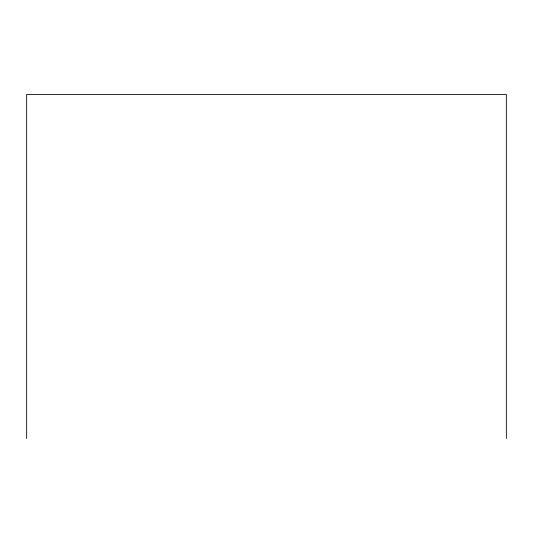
<?xml version="1.0" encoding="UTF-8"?>
<svg xmlns="http://www.w3.org/2000/svg" width="533" height="533" viewBox="0 0 533 533"><rect width="100%" height="100%" fill="white"/><g stroke="black" fill="none" stroke-linecap="round" stroke-linejoin="round"><path stroke-width="0.8" d="M506.35 438.526L506.35 94.474L26.65 94.474L26.65 438.526"/></g></svg>
